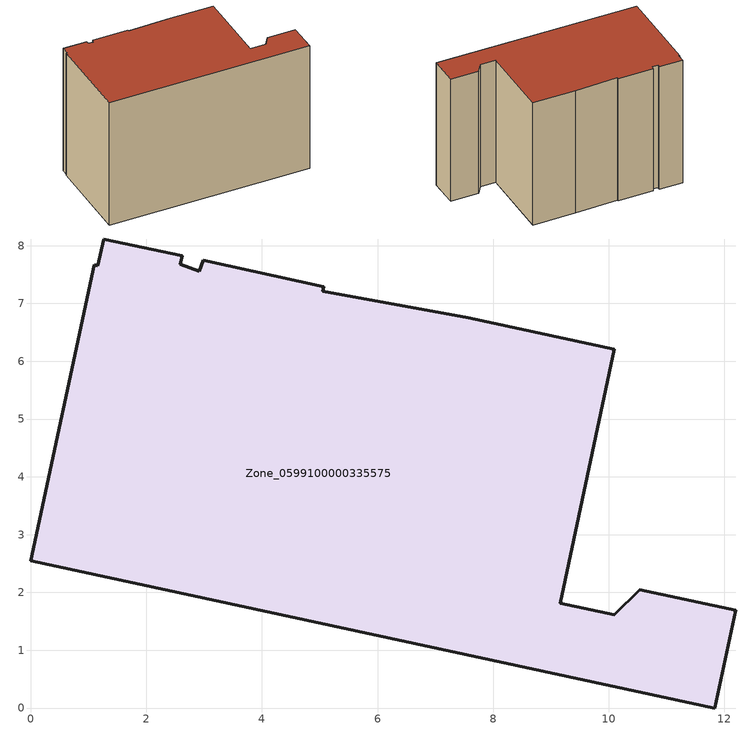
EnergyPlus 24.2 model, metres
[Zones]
Zone_0599100000335575
 floor ground (C_G): 5.06,7.21 7.57,6.75 10.1,6.21 9.16,1.81 10.1,1.61 10.54,2.05 12.2,1.69 11.84,0 0,2.55 1.1,7.67 1.16,7.65 1.26,8.12 2.62,7.82 2.59,7.68 2.92,7.56 2.99,7.74 5.07,7.29 z0
 wall outside (C_F): 11.84,0 12.2,1.69 10.54,2.05 10.1,1.61 9.16,1.81 10.1,6.21 7.57,6.75 5.06,7.21 5.07,7.29 2.99,7.74 2.92,7.56 2.59,7.68 2.62,7.82 1.26,8.12 1.16,7.65 1.1,7.67 0,2.55 11.84,0 z0:8.08
 roof outside (C_R): 7.57,6.75 5.06,7.21 5.07,7.29 2.99,7.74 2.92,7.56 2.59,7.68 2.62,7.82 1.26,8.12 1.16,7.65 1.1,7.67 0,2.55 11.84,0 12.2,1.69 10.54,2.05 10.1,1.61 9.16,1.81 10.1,6.21 z8.08
[BUILDING]
Pand.0599100000335575: North Axis=0; Terrain=City; Loads Convergence Tolerance Value=0.04; Temperature Convergence Tolerance Value=0.4; Solar Distribution=FullExterior; Maximum Number of Warmup Days=25; Minimum Number of Warmup Days=1
[Site:Location]
Rotterdam.The.Hague.AP_ZH_NLD Design_Conditions: Latitude=51.96; Longitude=4.45; Time Zone=1; Elevation=-4.5
[SITE:GROUNDTEMPERATURE:BUILDINGSURFACE]
18, 18, 18, 18, 18, 18, 18, 18, 18, 18, 18, 18
[MATERIAL] Thermal Absorptance=0.9; Solar Absorptance=0.7; Visible Absorptance=0.7
Name | Roughness | Thickness | Conductivity | Density | Specific Heat
G.TC.1975-1991 | MediumSmooth | 0.15 | 0.288461 | 540 | 1210
F.TC.1975-1991 | Rough | 0.3 | 0.230769 | 1920 | 840
R.TC.1975-1991 | MediumRough | 0.2 | 0.153846 | 1500 | 1000
[CONSTRUCTION]
C_G: G.TC.1975-1991
C_F: F.TC.1975-1991
C_R: R.TC.1975-1991
[ZONE]
Zone_0599100000335575: Type=1; Multiplier=1; Ceiling Height=Autocalculate; Volume=Autocalculate; Floor Area=autocalculate; Part of Total Floor Area=Yes
[ZONEINFILTRATION:DESIGNFLOWRATE]
Infil_Zone_0599100000335575: Zone or ZoneList or Space or SpaceList=Zone_0599100000335575; Schedule=AlwaysOn; Design Flow Rate Calculation Method=Flow/Area; Flow Rate per Floor Area=0.003; Constant Term Coefficient=1; Temperature Term Coefficient=0; Velocity Term Coefficient=0; Velocity Squared Term Coefficient=0
[HVACTEMPLATE:ZONE:IDEALLOADSAIRSYSTEM]
Zone_0599100000335575: Maximum Heating Supply Air Temperature=50; Minimum Cooling Supply Air Temperature=13; Maximum Heating Supply Air Humidity Ratio=0.0156; Minimum Cooling Supply Air Humidity Ratio=0.0077; Heating Limit=NoLimit; Cooling Limit=NoLimit; Dehumidification Control Type=ConstantSensibleHeatRatio; Cooling Sensible Heat Ratio=0.7; Dehumidification Setpoint=60; Humidification Control Type=None; Humidification Setpoint=30; Outdoor Air Method=None; Outdoor Air Flow Rate per Person=0.00944; Outdoor Air Flow Rate per Zone Floor Area=0; Outdoor Air Flow Rate per Zone=0; Demand Controlled Ventilation Type=None; Outdoor Air Economizer Type=NoEconomizer; Heat Recovery Type=None; Sensible Heat Recovery Effectiveness=0.7; Latent Heat Recovery Effectiveness=0.65
[ZONECONTROL:THERMOSTAT]
ThermostatControl_Zone_0599100000335575: Zone or ZoneList=Zone_0599100000335575; Control Type Schedule=DualSetpointControlType; Control 1=Thermostat_Zone_0599100000335575; Temperature Difference Between Cutout And Setpoint=0
[THERMOSTATSETPOINT:DUALSETPOINT]
Thermostat_Zone_0599100000335575: Heating Setpoint Temperature Schedule=HeatingSetpoint_Zone_0599100000335575; Cooling Setpoint Temperature Schedule=CoolingSetpoint_Zone_0599100000335575
[SCHEDULE:COMPACT]
HeatingSetpoint_Zone_0599100000335575: Through: 12/31, For: AllDays, Until: 24:00, 21
CoolingSetpoint_Zone_0599100000335575: Through: 12/31, For: AllDays, Until: 24:00, 24
DualSetpointControlType: Through: 12/31, For: AllDays, Until: 24:00, 4
AlwaysOn: Through: 12/31, For: AllDays, Until: 24:00, 1
